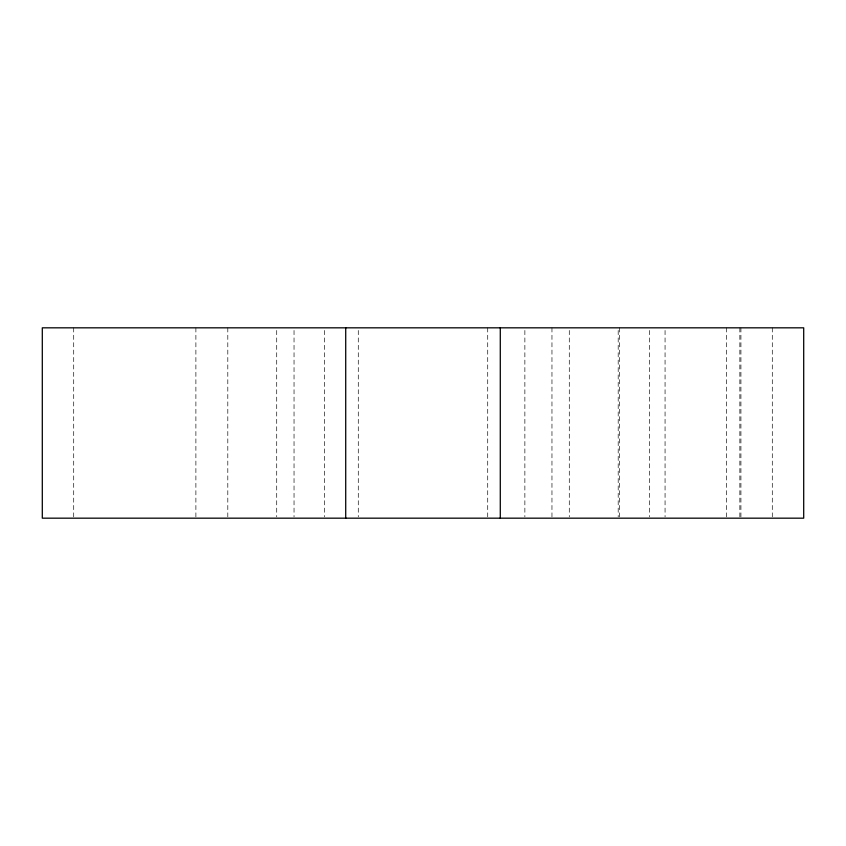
<?xml version="1.0" encoding="UTF-8"?>
<svg xmlns="http://www.w3.org/2000/svg" width="846" height="846" viewBox="0 0 846 846"><rect width="100%" height="100%" fill="white"/><g stroke="black" fill="none" stroke-linecap="round" stroke-linejoin="round"><path stroke-width="0.63" stroke-dasharray="4.23 3.17" d="M772.292 327.825L772.292 516.853M740.927 327.825L740.927 516.853M739.859 327.825L739.859 516.853M726.418 327.825L726.418 516.853M665.062 330.469L665.062 516.853M649.601 330.469L649.601 516.853M619.357 327.825L619.357 516.853M618.193 330.469L618.193 516.853M569.284 330.469L569.284 516.853M551.962 327.825L551.962 516.853M524.869 330.469L524.869 516.853M487.719 327.825L487.719 516.853M358.281 330.469L358.281 516.853M324.441 330.469L324.452 516.853M294.038 330.469L294.038 516.853M276.716 330.469L276.716 516.853M227.807 327.825L227.807 516.853M195.891 327.825L195.891 516.853M73.708 327.825L73.708 516.853"/><path stroke-width="1.27" d="M499.817 327.825L42.3 327.825L42.3 518.175L803.7 518.175L803.7 327.825L500.282 327.825L500.282 518.175M345.718 327.825L345.718 518.175"/></g></svg>
